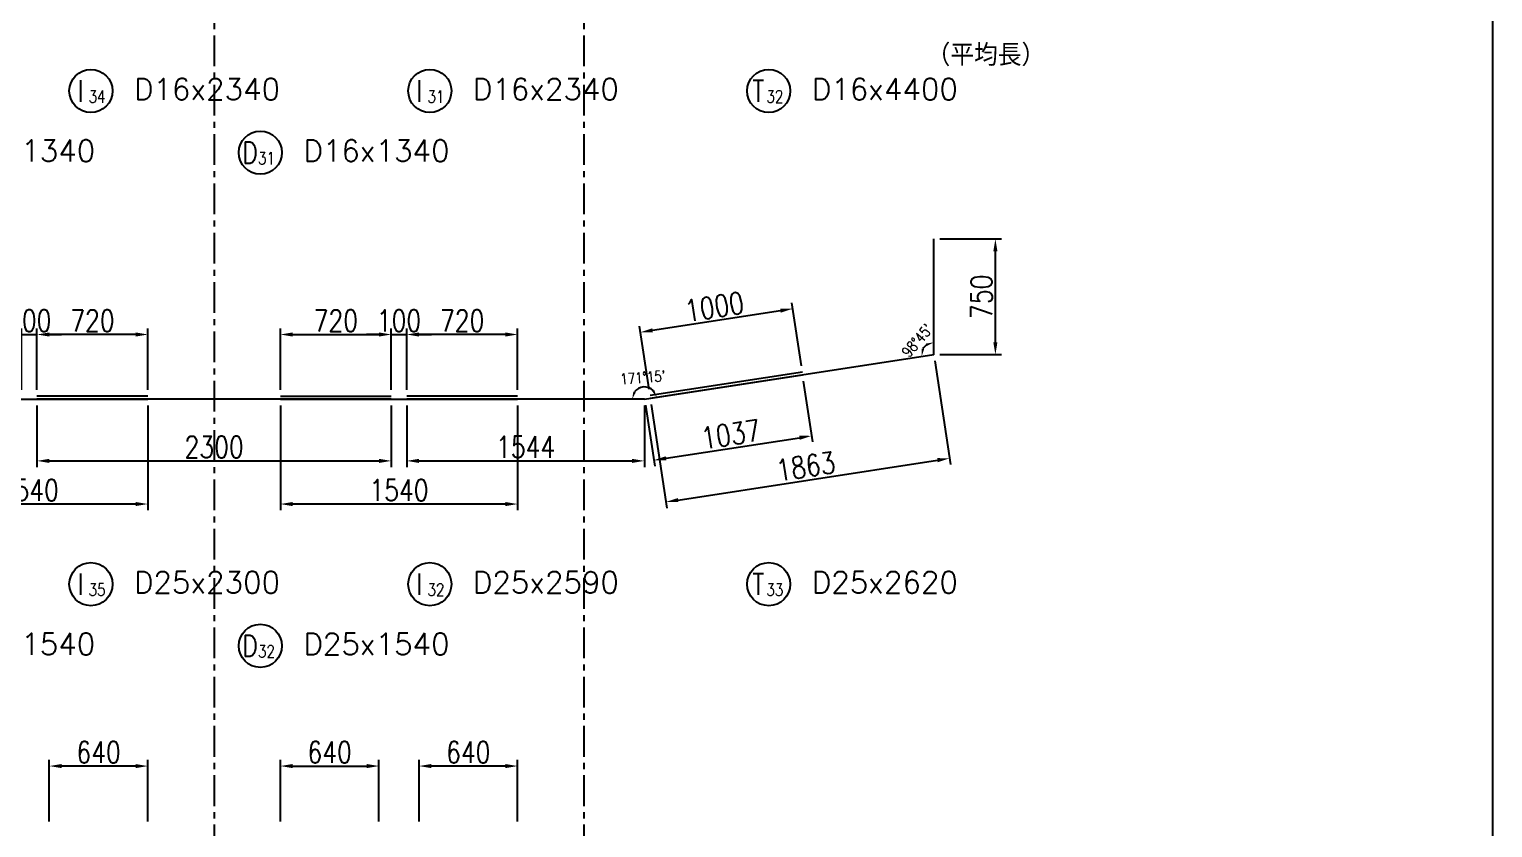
# Model space of a CAD drawing. Header units: millimetres. Extents: x -41433 to 131500, y -94900 to 39745.
# Drawn here: x 59500 to 69000, y -58077 to -52897 of the extents above; entities that cross this region are included whole.
import ezdxf
from ezdxf.enums import TextEntityAlignment as Align

# ---------------------------------------------------------------- set-up
doc = ezdxf.new("R2010")
doc.units = ezdxf.units.MM
doc.header["$LTSCALE"] = 160
doc.header["$MEASUREMENT"] = 0
doc.linetypes.add('CENTER', pattern=[2, 1.25, -0.25, 0.25, -0.25])
doc.layers.get('DEFPOINTS').update_dxf_attribs({"color": 53, "linetype": 'CONTINUOUS'})
for name, color, linetype in [('DIM', 6, 'CONTINUOUS'), ('DIM-L', 6, 'CONTINUOUS'), ('TEKKIN-C', 3, 'CONTINUOUS'), ('TEKKIN-R', 3, 'CONTINUOUS'), ('TEXT', 4, 'CONTINUOUS'), ('TEXT-文字', 4, 'CONTINUOUS')]:
    doc.layers.add(name, color=color, linetype=linetype)
doc.styles.add('DIM-TEXT', font='ROMANS', dxfattribs={"width": 0.8, "bigfont": 'EXTFONT'})
doc.styles.add('MSゴシック', font='')
doc.styles.add('romans', font='romans.shx', dxfattribs={"bigfont": 'extfont.shx'})
doc.styles.get('MSゴシック').set_extended_font_data('MS Gothic')
doc.dimstyles.new('DIM20', dxfattribs={"dimscale": 20, "dimtxt": 3.5, "dimasz": 2.5, "dimexe": 1, "dimexo": 1, "dimgap": 1, "dimtad": 3, "dimdec": 1, "dimrnd": 1, "dimdsep": 46, "dimtxsty": 'DIM-TEXT', "dimcen": 0, "dimclrt": 4, "dimaunit": 1, "dimadec": 3, "dimazin": 2, "dimtfac": 1, "dimtdec": 1, "dimtix": 1, "dimtmove": 2, "dimatfit": 3, "dimfxl": 1, "dimtolj": 1, "dimtzin": 0, "dimlwd": -1, "dimlwe": -1, "dimarcsym": 0})
doc.dimstyles.new('DIM40', dxfattribs={"dimscale": 40, "dimtxt": 3.5, "dimasz": 2, "dimexe": 1, "dimexo": 1, "dimgap": 0.5, "dimtad": 1, "dimdec": 0, "dimzin": 9, "dimdsep": 46, "dimtxsty": 'DIM-TEXT', "dimcen": 0, "dimclrt": 4, "dimaunit": 1, "dimadec": 4, "dimazin": 0, "dimtfac": 1, "dimtdec": 0, "dimtix": 1, "dimtmove": 2, "dimatfit": 0, "dimfxl": 1, "dimlwd": -1, "dimlwe": -1, "dimarcsym": 0})

# ---------------------------------------------------------------- blocks, each defined once
blk = doc.blocks.new('*D1865')
at = {"layer": 'DEFPOINTS', "color": 0, "transparency": 16777216}
for p in [(61850, -54877), (61130, -55277), (61850, -55277)]:
    blk.add_point(p, dxfattribs=at)
at = {"layer": 'DIM', "color": 0, "transparency": 16777216}
for p, q in [((61130, -55237), (61130, -54837)), ((61210, -54877), (61770, -54877)), ((61850, -55237), (61850, -54837))]:
    blk.add_line(p, q, dxfattribs=at)
for points in [[(61210, -54863.7), (61210, -54890.3), (61130, -54877)], [(61770, -54863.7), (61770, -54890.3), (61850, -54877)]]:
    blk.add_solid(points, dxfattribs=at)
at = {"layer": 'DIM', "color": 4, "transparency": 16777216, "insert": (61490, -54787), "char_height": 140, "attachment_point": 5, "style": 'DIM-TEXT'}
blk.add_mtext('720', dxfattribs=at)
blk = doc.blocks.new('*D1866')
at = {"layer": 'DEFPOINTS', "color": 0, "transparency": 16777216}
for p in [(61950, -54877), (61950, -55277), (62670, -55277)]:
    blk.add_point(p, dxfattribs=at)
at = {"layer": 'DIM', "color": 0, "transparency": 16777216}
for p, q in [((61950, -55237), (61950, -54837)), ((62590, -54877), (62030, -54877)), ((62670, -55237), (62670, -54837))]:
    blk.add_line(p, q, dxfattribs=at)
for points in [[(62030, -54863.7), (62030, -54890.3), (61950, -54877)], [(62590, -54863.7), (62590, -54890.3), (62670, -54877)]]:
    blk.add_solid(points, dxfattribs=at)
at = {"layer": 'DIM', "color": 4, "transparency": 16777216, "insert": (62310, -54787), "char_height": 140, "attachment_point": 5, "style": 'DIM-TEXT'}
blk.add_mtext('720', dxfattribs=at)
blk = doc.blocks.new('*D1867')
at = {"layer": 'DEFPOINTS', "color": 0, "transparency": 16777216}
for p in [(59550, -54877), (59550, -55277), (60270, -55277)]:
    blk.add_point(p, dxfattribs=at)
at = {"layer": 'DIM', "color": 0, "transparency": 16777216}
for p, q in [((59550, -55237), (59550, -54837)), ((60190, -54877), (59630, -54877)), ((60270, -55237), (60270, -54837))]:
    blk.add_line(p, q, dxfattribs=at)
for points in [[(59630, -54863.7), (59630, -54890.3), (59550, -54877)], [(60190, -54863.7), (60190, -54890.3), (60270, -54877)]]:
    blk.add_solid(points, dxfattribs=at)
at = {"layer": 'DIM', "color": 4, "transparency": 16777216, "insert": (59910, -54787), "char_height": 140, "attachment_point": 5, "style": 'DIM-TEXT'}
blk.add_mtext('720', dxfattribs=at)
blk = doc.blocks.new('*D1877')
at = {"layer": 'DEFPOINTS', "color": 0, "transparency": 16777216}
for p in [(61130, -55297), (62670, -55297), (61130, -55977)]:
    blk.add_point(p, dxfattribs=at)
at = {"layer": 'DIM', "color": 0, "transparency": 16777216}
for p, q in [((61130, -55337), (61130, -56017)), ((62670, -55337), (62670, -56017)), ((62590, -55977), (61210, -55977))]:
    blk.add_line(p, q, dxfattribs=at)
for points in [[(61210, -55963.7), (61210, -55990.3), (61130, -55977)], [(62590, -55963.7), (62590, -55990.3), (62670, -55977)]]:
    blk.add_solid(points, dxfattribs=at)
at = {"layer": 'DIM', "color": 4, "transparency": 16777216, "insert": (61900, -55887), "char_height": 140, "attachment_point": 5, "style": 'DIM-TEXT'}
blk.add_mtext('1540', dxfattribs=at)
blk = doc.blocks.new('*D1878')
at = {"layer": 'DEFPOINTS', "color": 0, "transparency": 16777216}
for p in [(58730, -55297), (60270, -55297), (58730, -55977)]:
    blk.add_point(p, dxfattribs=at)
at = {"layer": 'DIM', "color": 0, "transparency": 16777216}
for p, q in [((58730, -55337), (58730, -56017)), ((60270, -55337), (60270, -56017)), ((60190, -55977), (58810, -55977))]:
    blk.add_line(p, q, dxfattribs=at)
for points in [[(58810, -55963.7), (58810, -55990.3), (58730, -55977)], [(60190, -55963.7), (60190, -55990.3), (60270, -55977)]]:
    blk.add_solid(points, dxfattribs=at)
at = {"layer": 'DIM', "color": 4, "transparency": 16777216, "insert": (59500, -55887), "char_height": 140, "attachment_point": 5, "style": 'DIM-TEXT'}
blk.add_mtext('1540', dxfattribs=at)
blk = doc.blocks.new('*D1879')
at = {"layer": 'DEFPOINTS', "color": 0, "transparency": 16777216}
for p in [(59550, -55297), (61850, -55297), (61850, -55697)]:
    blk.add_point(p, dxfattribs=at)
at = {"layer": 'DIM', "color": 0, "transparency": 16777216}
for p, q in [((59550, -55337), (59550, -55737)), ((61850, -55337), (61850, -55737)), ((59630, -55697), (61770, -55697))]:
    blk.add_line(p, q, dxfattribs=at)
for points in [[(59630, -55683.7), (59630, -55710.3), (59550, -55697)], [(61770, -55683.7), (61770, -55710.3), (61850, -55697)]]:
    blk.add_solid(points, dxfattribs=at)
at = {"layer": 'DIM', "color": 4, "transparency": 16777216, "insert": (60700, -55607), "char_height": 140, "attachment_point": 5, "style": 'DIM-TEXT'}
blk.add_mtext('2300', dxfattribs=at)
blk = doc.blocks.new('加工図文字列（JR）')
at = {"layer": 'TEXT-文字', "color": 6}
blk.add_circle((0, 0), 3.5, dxfattribs=at)
at = {"layer": 'DEFPOINTS', "ltscale": 100, "style": 'MSゴシック'}
for tag, p in [('加工図_圧接鉄筋', (57.81, -4.14)), ('加工図_圧接個数', (62.62, -4.14)), ('加工図_加工形状', (68.3, -4.14)), ('加工図_施工分け2', (73.3, -4.14))]:
    blk.add_attdef(tag, text='', height=4, dxfattribs=at).set_placement(p, align=Align.BOTTOM_LEFT)
at = {"layer": 'TEXT-文字', "color": 4, "style": 'romans', "width": 0.8}
for tag, height, p in [('加工図_平均長', 3.5, (33.63, 3.03)), ('加工図_副記号', 2, (0.5, 0)), ('加工図_文字列', 3.5, (7, -2.5))]:
    blk.add_attdef(tag, text='', height=height, dxfattribs=at).set_placement(p, align=Align.BOTTOM_LEFT)
at = {"layer": 'TEXT-文字', "color": 4, "ltscale": 100, "style": 'romans', "width": 0.8}
blk.add_attdef('加工図_施工分け', text='', height=3.5, dxfattribs=at).set_placement((-5.5, 0), align=Align.MIDDLE_RIGHT)
at = {"layer": 'TEXT-文字', "color": 4, "style": 'romans', "width": 0.8}
blk.add_attdef('加工図_主記号', text='', height=3.5, dxfattribs=at).set_placement((-1.7, 0), align=Align.MIDDLE_CENTER)
for tag, p in [('加工図_番号', (1, -2.5)), ('加工図_枝番', (4.5, -2.5))]:
    blk.add_attdef(tag, text='', height=2, dxfattribs=at).set_placement(p, align=Align.BOTTOM_CENTER)
blk = doc.blocks.new('*D1907')
at = {"layer": 'DEFPOINTS', "color": 0, "transparency": 16777216}
for p in [(59630, -57677), (59630, -58077), (60270, -58077)]:
    blk.add_point(p, dxfattribs=at)
at = {"layer": 'DIM', "color": 0, "transparency": 16777216}
for p, q in [((59630, -58037), (59630, -57637)), ((60270, -58037), (60270, -57637)), ((60190, -57677), (59710, -57677))]:
    blk.add_line(p, q, dxfattribs=at)
for points in [[(59710, -57663.7), (59710, -57690.3), (59630, -57677)], [(60190, -57663.7), (60190, -57690.3), (60270, -57677)]]:
    blk.add_solid(points, dxfattribs=at)
at = {"layer": 'DIM', "color": 4, "transparency": 16777216, "insert": (59950, -57587), "char_height": 140, "attachment_point": 5, "style": 'DIM-TEXT'}
blk.add_mtext('640', dxfattribs=at)
blk = doc.blocks.new('*D1908')
at = {"layer": 'DEFPOINTS', "color": 0, "transparency": 16777216}
for p in [(61770, -57677), (61130, -58077), (61770, -58077)]:
    blk.add_point(p, dxfattribs=at)
at = {"layer": 'DIM', "color": 0, "transparency": 16777216}
for p, q in [((61130, -58037), (61130, -57637)), ((61770, -58037), (61770, -57637)), ((61210, -57677), (61690, -57677))]:
    blk.add_line(p, q, dxfattribs=at)
for points in [[(61210, -57663.7), (61210, -57690.3), (61130, -57677)], [(61690, -57663.7), (61690, -57690.3), (61770, -57677)]]:
    blk.add_solid(points, dxfattribs=at)
at = {"layer": 'DIM', "color": 4, "transparency": 16777216, "insert": (61450, -57587), "char_height": 140, "attachment_point": 5, "style": 'DIM-TEXT'}
blk.add_mtext('640', dxfattribs=at)
blk = doc.blocks.new('*D1910')
at = {"layer": 'DEFPOINTS', "color": 0, "transparency": 16777216}
for p in [(62030, -57677), (62030, -58077), (62670, -58077)]:
    blk.add_point(p, dxfattribs=at)
at = {"layer": 'DIM', "color": 0, "transparency": 16777216}
for p, q in [((62030, -58037), (62030, -57637)), ((62670, -58037), (62670, -57637)), ((62590, -57677), (62110, -57677))]:
    blk.add_line(p, q, dxfattribs=at)
for points in [[(62110, -57663.7), (62110, -57690.3), (62030, -57677)], [(62590, -57663.7), (62590, -57690.3), (62670, -57677)]]:
    blk.add_solid(points, dxfattribs=at)
at = {"layer": 'DIM', "color": 4, "transparency": 16777216, "insert": (62350, -57587), "char_height": 140, "attachment_point": 5, "style": 'DIM-TEXT'}
blk.add_mtext('640', dxfattribs=at)
blk = doc.blocks.new('*D1921')
at = {"layer": 'DEFPOINTS', "color": 0, "transparency": 16777216}
for p in [(59550, -54877), (59450, -55277), (59550, -55277)]:
    blk.add_point(p, dxfattribs=at)
at = {"layer": 'DIM', "color": 0, "transparency": 16777216}
for p, q in [((59370, -54877), (59290, -54877)), ((59450, -55237), (59450, -54837)), ((59450, -54877), (59550, -54877)), ((59550, -55237), (59550, -54837)), ((59630, -54877), (59710, -54877))]:
    blk.add_line(p, q, dxfattribs=at)
for points in [[(59370, -54863.7), (59370, -54890.3), (59450, -54877)], [(59630, -54863.7), (59630, -54890.3), (59550, -54877)]]:
    blk.add_solid(points, dxfattribs=at)
at = {"layer": 'DIM', "color": 4, "transparency": 16777216, "insert": (59500, -54787), "char_height": 140, "attachment_point": 5, "style": 'DIM-TEXT'}
blk.add_mtext('100', dxfattribs=at)
blk = doc.blocks.new('*D1922')
at = {"layer": 'DEFPOINTS', "color": 0, "transparency": 16777216}
for p in [(61950, -54877), (61850, -55277), (61950, -55277)]:
    blk.add_point(p, dxfattribs=at)
at = {"layer": 'DIM', "color": 0, "transparency": 16777216}
for p, q in [((61770, -54877), (61690, -54877)), ((61850, -55237), (61850, -54837)), ((61850, -54877), (61950, -54877)), ((61950, -55237), (61950, -54837)), ((62030, -54877), (62110, -54877))]:
    blk.add_line(p, q, dxfattribs=at)
for points in [[(61770, -54863.7), (61770, -54890.3), (61850, -54877)], [(62030, -54863.7), (62030, -54890.3), (61950, -54877)]]:
    blk.add_solid(points, dxfattribs=at)
at = {"layer": 'DIM', "color": 4, "transparency": 16777216, "insert": (61900, -54787), "char_height": 140, "attachment_point": 5, "style": 'DIM-TEXT'}
blk.add_mtext('100', dxfattribs=at)
blk = doc.blocks.new('*D1964')
at = {"layer": 'DEFPOINTS', "color": 0, "transparency": 16777216}
for p in [(65371.5, -54257.1), (65771.5, -54257.1), (65371.5, -55007.1)]:
    blk.add_point(p, dxfattribs=at)
at = {"layer": 'DIM', "color": 0, "transparency": 16777216}
for p, q in [((65411.5, -54257.1), (65811.5, -54257.1)), ((65771.5, -54927.1), (65771.5, -54337.1)), ((65411.5, -55007.1), (65811.5, -55007.1))]:
    blk.add_line(p, q, dxfattribs=at)
for points in [[(65758.2, -54337.1), (65784.8, -54337.1), (65771.5, -54257.1)], [(65758.2, -54927.1), (65784.8, -54927.1), (65771.5, -55007.1)]]:
    blk.add_solid(points, dxfattribs=at)
at = {"layer": 'DIM', "color": 4, "transparency": 16777216, "insert": (65681.5, -54632.1), "char_height": 140, "attachment_point": 5, "rotation": 90, "style": 'DIM-TEXT'}
blk.add_mtext('750', dxfattribs=at)
blk = doc.blocks.new('*D1965')
at = {"layer": 'DEFPOINTS', "color": 0, "transparency": 16777216}
for p in [(65371.5, -55008.1), (63530, -55291.4), (65474.9, -55680.1)]:
    blk.add_point(p, dxfattribs=at)
at = {"layer": 'DIM', "color": 0, "transparency": 16777216}
for p, q in [((65377.6, -55047.6), (65481, -55719.7)), ((63536.1, -55330.9), (63639.5, -56003)), ((63712.5, -55951.3), (65395.8, -55692.3))]:
    blk.add_line(p, q, dxfattribs=at)
for points in [[(65393.8, -55679.1), (65397.8, -55705.5), (65474.9, -55680.1)], [(63710.4, -55938.1), (63714.5, -55964.4), (63633.4, -55963.4)]]:
    blk.add_solid(points, dxfattribs=at)
at = {"layer": 'DIM', "color": 4, "transparency": 16777216, "insert": (64540.5, -55732.8), "char_height": 140, "attachment_point": 5, "rotation": 8.74616, "style": 'DIM-TEXT'}
blk.add_mtext('1863', dxfattribs=at)
blk = doc.blocks.new('*D1966')
at = {"layer": 'DEFPOINTS', "color": 0, "transparency": 16777216}
for p in [(63467.1, -54862.2), (64518.4, -55119.3), (63530, -55271.4)]:
    blk.add_point(p, dxfattribs=at)
at = {"layer": 'DIM', "color": 0, "transparency": 16777216}
for p, q in [((64512.3, -55079.8), (64449.3, -54670.7)), ((64376.4, -54722.4), (63546.1, -54850.1)), ((63523.9, -55231.9), (63461, -54822.7))]:
    blk.add_line(p, q, dxfattribs=at)
for points in [[(64374.3, -54709.2), (64378.4, -54735.5), (64455.4, -54710.2)], [(63544.1, -54836.9), (63548.2, -54863.3), (63467.1, -54862.2)]]:
    blk.add_solid(points, dxfattribs=at)
at = {"layer": 'DIM', "color": 4, "transparency": 16777216, "insert": (63947.6, -54697.3), "char_height": 140, "attachment_point": 5, "rotation": 8.74616, "style": 'DIM-TEXT'}
blk.add_mtext('1000', dxfattribs=at)
blk = doc.blocks.new('*D1967')
at = {"layer": 'DEFPOINTS', "color": 0, "transparency": 16777216}
for p in [(64518.4, -55139.3), (63493.6, -55297), (64579.2, -55534.7)]:
    blk.add_point(p, dxfattribs=at)
at = {"layer": 'DIM', "color": 0, "transparency": 16777216}
for p, q in [((64524.5, -55178.9), (64585.3, -55574.2)), ((63499.7, -55336.5), (63560.5, -55731.8)), ((63633.5, -55680.1), (64500.1, -55546.8))]:
    blk.add_line(p, q, dxfattribs=at)
for points in [[(64498.1, -55533.6), (64502.1, -55560), (64579.2, -55534.7)], [(63631.5, -55667), (63635.5, -55693.3), (63554.4, -55692.3)]]:
    blk.add_solid(points, dxfattribs=at)
at = {"layer": 'DIM', "color": 4, "transparency": 16777216, "insert": (64053.1, -55524.5), "char_height": 140, "attachment_point": 5, "rotation": 8.74616, "style": 'DIM-TEXT'}
blk.add_mtext('1037', dxfattribs=at)
blk = doc.blocks.new('*D1968')
at = {"layer": 'DEFPOINTS', "color": 0, "transparency": 16777216}
for p in [(61950, -55297), (63493.6, -55297), (63493.6, -55697)]:
    blk.add_point(p, dxfattribs=at)
at = {"layer": 'DIM', "color": 0, "transparency": 16777216}
for p, q in [((61950, -55337), (61950, -55737)), ((63493.6, -55337), (63493.6, -55737)), ((62030, -55697), (63413.6, -55697))]:
    blk.add_line(p, q, dxfattribs=at)
for points in [[(62030, -55683.7), (62030, -55710.3), (61950, -55697)], [(63413.6, -55683.7), (63413.6, -55710.3), (63493.6, -55697)]]:
    blk.add_solid(points, dxfattribs=at)
at = {"layer": 'DIM', "color": 4, "transparency": 16777216, "insert": (62721.8, -55607), "char_height": 140, "attachment_point": 5, "style": 'DIM-TEXT'}
blk.add_mtext('1544', dxfattribs=at)
blk = doc.blocks.new('*D1969')
at = {"layer": 'DEFPOINTS', "color": 0, "transparency": 16777216}
for p in [(64518.4, -55139.3), (63526.4, -55224), (61949.4, -55297), (63493.6, -55297), (63493.6, -55297)]:
    blk.add_point(p, dxfattribs=at)
at = {"layer": 'DIM', "color": 0, "transparency": 16777216}
blk.add_arc((63493.6, -55297), 80, 45.16608, 143.58009, dxfattribs=at)
for points in [[(63437.2, -55252.1), (63421.3, -55246.9), (63413.6, -55297)], [(63557.4, -55236.5), (63542.6, -55244), (63572.7, -55284.8)]]:
    blk.add_solid(points, dxfattribs=at)
at = {"layer": 'DIM', "color": 4, "transparency": 16777216, "insert": (63482.8, -55155.7), "char_height": 70, "attachment_point": 5, "rotation": 4.37308, "style": 'DIM-TEXT'}
blk.add_mtext("\\A1;171°15'", dxfattribs=at)
blk = doc.blocks.new('*D1970')
at = {"layer": 'DEFPOINTS', "color": 0, "transparency": 16777216}
for p in [(65371.5, -54258.1), (65328, -54940.9), (65371.5, -55008.1), (65371.5, -55008.1), (63493.6, -55297)]:
    blk.add_point(p, dxfattribs=at)
at = {"layer": 'DIM', "color": 0, "transparency": 16777216}
blk.add_arc((65371.5, -55008.1), 80, 126.41991, 152.32625, dxfattribs=at)
for points in [[(65308.9, -54972.3), (65292.4, -54969.6), (65292.4, -55020.3)], [(65321.4, -54935.8), (65326.6, -54951.6), (65371.5, -54928.1)]]:
    blk.add_solid(points, dxfattribs=at)
at = {"layer": 'DIM', "color": 4, "transparency": 16777216, "insert": (65264, -54915.9), "char_height": 70, "attachment_point": 5, "rotation": 49.37308, "style": 'DIM-TEXT'}
blk.add_mtext("\\A1;98°45'", dxfattribs=at)

msp = doc.modelspace()

# ---------------------------------------------------------------- linework, layer by layer
at = {"layer": 'DEFPOINTS', "flags": 128}
msp.add_lwpolyline([(69000, -44900), (50000, -44900), (50000, -70900), (69000, -70900)], close=True, dxfattribs=at)
at = {"layer": 'DIM', "linetype": 'CENTER'}
for p, q in [((60700, -47497), (60700, -62697)), ((63100, -47497), (63100, -62697))]:
    msp.add_line(p, q, dxfattribs=at)
at = {"layer": 'TEKKIN-C'}
for p, q in [((65371.5, -55008.09), (65371.5, -54257.14)), ((65371.5, -55008.09), (63530, -55291.4)), ((63493.61, -55297), (64518.37, -55139.35)), ((63530, -55271.4), (64518.37, -55119.35)), ((58730, -55297), (60270, -55297)), ((61850, -55297), (59550, -55297)), ((61130, -55297), (62670, -55297)), ((63493.61, -55297), (61950, -55297))]:
    msp.add_line(p, q, dxfattribs=at)
at = {"layer": 'TEKKIN-R'}
for p, q in [((60270, -55277), (59550, -55277)), ((61130, -55277), (61850, -55277)), ((62670, -55277), (61950, -55277))]:
    msp.add_line(p, q, dxfattribs=at)

# ---------------------------------------------------------------- block references
at = {"layer": 'DIM-L', "ltscale": 0.8}
ref = msp.add_blockref('加工図文字列（JR）', (64300, -53297), dxfattribs=dict(at, xscale=40, yscale=40, zscale=40))
ref.add_attrib('加工図_主記号', 'T', dxfattribs={"layer": 'TEXT', "height": 140, "style": 'romans', "width": 0.8}).set_placement((64232, -53297), align=Align.MIDDLE_CENTER)
ref.add_attrib('加工図_番号', '32', dxfattribs={"layer": 'TEXT', "height": 80, "style": 'romans', "width": 0.8}).set_placement((64340, -53397), align=Align.BOTTOM_CENTER)
ref.add_attrib('加工図_文字列', 'D16x4400', dxfattribs={"layer": 'TEXT', "height": 140, "style": 'romans'}).set_placement((64580, -53397), align=Align.BOTTOM_LEFT)
ref.add_attrib('加工図_平均長', '（平均長）', dxfattribs={"layer": 'TEXT', "height": 140, "style": 'romans'}).set_placement((65325.04, -53175.67), align=Align.BOTTOM_LEFT)
ref = msp.add_blockref('加工図文字列（JR）', (59900, -53297), dxfattribs=dict(at, xscale=40, yscale=40, zscale=40))
ref.add_attrib('加工図_主記号', 'I', dxfattribs={"layer": 'TEXT', "height": 140, "style": 'romans', "width": 0.8}).set_placement((59832, -53297), align=Align.MIDDLE_CENTER)
ref.add_attrib('加工図_番号', '34', dxfattribs={"layer": 'TEXT', "height": 80, "style": 'romans', "width": 0.8}).set_placement((59940, -53397), align=Align.BOTTOM_CENTER)
ref.add_attrib('加工図_文字列', 'D16x2340', dxfattribs={"layer": 'TEXT', "height": 140, "style": 'romans'}).set_placement((60180, -53397), align=Align.BOTTOM_LEFT)
ref = msp.add_blockref('加工図文字列（JR）', (62100, -53297), dxfattribs=dict(at, xscale=40, yscale=40, zscale=40))
ref.add_attrib('加工図_主記号', 'I', dxfattribs={"layer": 'TEXT', "height": 140, "style": 'romans', "width": 0.8}).set_placement((62032, -53297), align=Align.MIDDLE_CENTER)
ref.add_attrib('加工図_番号', '31', dxfattribs={"layer": 'TEXT', "height": 80, "style": 'romans', "width": 0.8}).set_placement((62140, -53397), align=Align.BOTTOM_CENTER)
ref.add_attrib('加工図_文字列', 'D16x2340', dxfattribs={"layer": 'TEXT', "height": 140, "style": 'romans'}).set_placement((62380, -53397), align=Align.BOTTOM_LEFT)
ref = msp.add_blockref('加工図文字列（JR）', (58700, -53697), dxfattribs=dict(at, xscale=40, yscale=40, zscale=40))
ref.add_attrib('加工図_主記号', 'D', dxfattribs={"layer": 'TEXT', "height": 140, "style": 'romans', "width": 0.8}).set_placement((58632, -53697), align=Align.MIDDLE_CENTER)
ref.add_attrib('加工図_番号', '31', dxfattribs={"layer": 'TEXT', "height": 80, "style": 'romans', "width": 0.8}).set_placement((58740, -53797), align=Align.BOTTOM_CENTER)
ref.add_attrib('加工図_文字列', 'D16x1340', dxfattribs={"layer": 'TEXT', "height": 140, "style": 'romans'}).set_placement((58980, -53797), align=Align.BOTTOM_LEFT)
ref = msp.add_blockref('加工図文字列（JR）', (61000, -53697), dxfattribs=dict(at, xscale=40, yscale=40, zscale=40))
ref.add_attrib('加工図_主記号', 'D', dxfattribs={"layer": 'TEXT', "height": 140, "style": 'romans', "width": 0.8}).set_placement((60932, -53697), align=Align.MIDDLE_CENTER)
ref.add_attrib('加工図_番号', '31', dxfattribs={"layer": 'TEXT', "height": 80, "style": 'romans', "width": 0.8}).set_placement((61040, -53797), align=Align.BOTTOM_CENTER)
ref.add_attrib('加工図_文字列', 'D16x1340', dxfattribs={"layer": 'TEXT', "height": 140, "style": 'romans'}).set_placement((61280, -53797), align=Align.BOTTOM_LEFT)
ref = msp.add_blockref('加工図文字列（JR）', (59900, -56497), dxfattribs=dict(at, xscale=40, yscale=40, zscale=40))
ref.add_attrib('加工図_主記号', 'I', dxfattribs={"layer": 'TEXT', "height": 140, "style": 'romans', "width": 0.8}).set_placement((59832, -56497), align=Align.MIDDLE_CENTER)
ref.add_attrib('加工図_番号', '35', dxfattribs={"layer": 'TEXT', "height": 80, "style": 'romans', "width": 0.8}).set_placement((59940, -56597), align=Align.BOTTOM_CENTER)
ref.add_attrib('加工図_文字列', 'D25x2300', dxfattribs={"layer": 'TEXT', "height": 140, "style": 'romans'}).set_placement((60180, -56597), align=Align.BOTTOM_LEFT)
ref = msp.add_blockref('加工図文字列（JR）', (62100, -56497), dxfattribs=dict(at, xscale=40, yscale=40, zscale=40))
ref.add_attrib('加工図_主記号', 'I', dxfattribs={"layer": 'TEXT', "height": 140, "style": 'romans', "width": 0.8}).set_placement((62032, -56497), align=Align.MIDDLE_CENTER)
ref.add_attrib('加工図_番号', '32', dxfattribs={"layer": 'TEXT', "height": 80, "style": 'romans', "width": 0.8}).set_placement((62140, -56597), align=Align.BOTTOM_CENTER)
ref.add_attrib('加工図_文字列', 'D25x2590', dxfattribs={"layer": 'TEXT', "height": 140, "style": 'romans'}).set_placement((62380, -56597), align=Align.BOTTOM_LEFT)
ref = msp.add_blockref('加工図文字列（JR）', (64300, -56497), dxfattribs=dict(at, xscale=40, yscale=40, zscale=40))
ref.add_attrib('加工図_主記号', 'T', dxfattribs={"layer": 'TEXT', "height": 140, "style": 'romans', "width": 0.8}).set_placement((64232, -56497), align=Align.MIDDLE_CENTER)
ref.add_attrib('加工図_番号', '33', dxfattribs={"layer": 'TEXT', "height": 80, "style": 'romans', "width": 0.8}).set_placement((64340, -56597), align=Align.BOTTOM_CENTER)
ref.add_attrib('加工図_文字列', 'D25x2620', dxfattribs={"layer": 'TEXT', "height": 140, "style": 'romans'}).set_placement((64580, -56597), align=Align.BOTTOM_LEFT)
ref = msp.add_blockref('加工図文字列（JR）', (58700, -56897), dxfattribs=dict(at, xscale=40, yscale=40, zscale=40))
ref.add_attrib('加工図_主記号', 'D', dxfattribs={"layer": 'TEXT', "height": 140, "style": 'romans', "width": 0.8}).set_placement((58632, -56897), align=Align.MIDDLE_CENTER)
ref.add_attrib('加工図_番号', '32', dxfattribs={"layer": 'TEXT', "height": 80, "style": 'romans', "width": 0.8}).set_placement((58740, -56997), align=Align.BOTTOM_CENTER)
ref.add_attrib('加工図_文字列', 'D25x1540', dxfattribs={"layer": 'TEXT', "height": 140, "style": 'romans'}).set_placement((58980, -56997), align=Align.BOTTOM_LEFT)
ref = msp.add_blockref('加工図文字列（JR）', (61000, -56897), dxfattribs=dict(at, xscale=40, yscale=40, zscale=40))
ref.add_attrib('加工図_主記号', 'D', dxfattribs={"layer": 'TEXT', "height": 140, "style": 'romans', "width": 0.8}).set_placement((60932, -56897), align=Align.MIDDLE_CENTER)
ref.add_attrib('加工図_番号', '32', dxfattribs={"layer": 'TEXT', "height": 80, "style": 'romans', "width": 0.8}).set_placement((61040, -56997), align=Align.BOTTOM_CENTER)
ref.add_attrib('加工図_文字列', 'D25x1540', dxfattribs={"layer": 'TEXT', "height": 140, "style": 'romans'}).set_placement((61280, -56997), align=Align.BOTTOM_LEFT)

# ---------------------------------------------------------------- dimensions: what is measured, and where the dimension line sits
at = {"layer": 'DIM'}
for base, line1, line2, picture, middle in [((65328.03, -54940.94), ((65371.5, -55008.09), (63493.61, -55297)), ((65371.5, -55008.09), (65371.5, -54258.09)), '*D1970', (65263.98, -54915.85)), ((63526.37, -55224.01), ((63493.61, -55297), (61949.41, -55297)), ((64518.37, -55139.35), (63493.61, -55297)), '*D1969', (63482.81, -55155.75))]:
    dim = msp.add_angular_dim_2l(base=base, line1=line1, line2=line2, dimstyle='DIM20', override={"dimadec": 2}, dxfattribs=at)
    dim.commit()
    dim.dimension.update_dxf_attribs({"geometry": picture, "text_midpoint": middle})
for p1, p2, distance, picture, middle in [((65371.5, -55007.14), (65371.5, -54257.14), -400, '*D1964', (65681.5, -54632.14)), ((64518.37, -55119.35), (63530, -55271.4), -413.97, '*D1966', (63947.55, -54697.26)), ((60270, -55277), (59550, -55277), -400, '*D1867', (59910, -54787)), ((61130, -55277), (61850, -55277), 400, '*D1865', (61490, -54787)), ((62670, -55277), (61950, -55277), -400, '*D1866', (62310, -54787)), ((63530, -55291.4), (65371.5, -55008.09), -679.93, '*D1965', (64540.45, -55732.82)), ((63493.61, -55297), (64518.37, -55139.35), -399.96, '*D1967', (64053.12, -55524.53)), ((60270, -55297), (58730, -55297), 680, '*D1878', (59500, -55887)), ((59550, -55297), (61850, -55297), -400, '*D1879', (60700, -55607)), ((62670, -55297), (61130, -55297), 680, '*D1877', (61900, -55887)), ((61950, -55297), (63493.61, -55297), -400, '*D1968', (62721.81, -55607))]:
    dim = msp.add_aligned_dim(p1=p1, p2=p2, distance=distance, dimstyle='DIM40', dxfattribs=at)
    dim.commit()
    dim.dimension.update_dxf_attribs({"geometry": picture, "text_midpoint": middle})
for base, p1, p2, picture, middle in [((59550, -54877), (59450, -55277), (59550, -55277), '*D1921', (59500, -54787)), ((61950, -54877), (61850, -55277), (61950, -55277), '*D1922', (61900, -54787))]:
    dim = msp.add_linear_dim(base=base, p1=p1, p2=p2, angle=180, dimstyle='DIM40', dxfattribs=at)
    dim.commit()
    dim.dimension.update_dxf_attribs({"geometry": picture, "text_midpoint": middle})
for p1, p2, distance, picture, middle in [((60270, -58077), (59630, -58077), -400, '*D1907', (59950, -57587)), ((61130, -58077), (61770, -58077), 400, '*D1908', (61450, -57587)), ((62670, -58077), (62030, -58077), -400, '*D1910', (62350, -57587))]:
    dim = msp.add_aligned_dim(p1=p1, p2=p2, distance=distance, dimstyle='DIM40', override={"dimfxl": 0}, dxfattribs=at)
    dim.commit()
    dim.dimension.update_dxf_attribs({"geometry": picture, "text_midpoint": middle})

doc.saveas('drawing.dxf')
